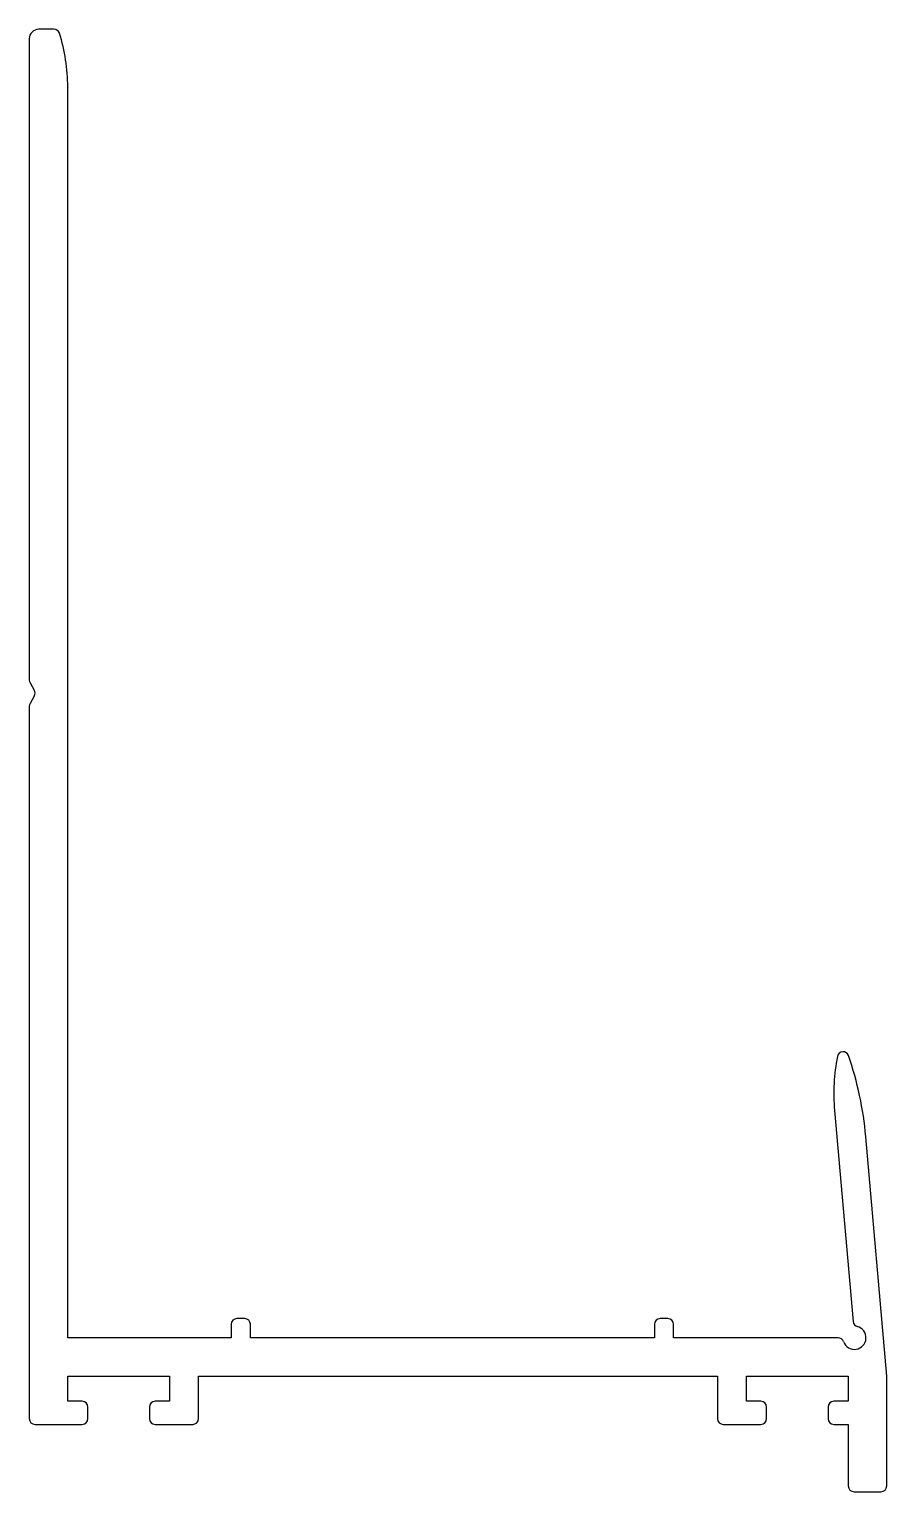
# Model space of a CAD drawing. Extents: x 3.4 to 48, y 2.4 to 78.4.
import ezdxf

# ---------------------------------------------------------------- set-up
doc = ezdxf.new("R2010")
doc.units = 0
doc.layers.get('0').update_dxf_attribs({"linetype": 'CONTINUOUS'})

msp = doc.modelspace()

# ---------------------------------------------------------------- linework, layer by layer
for p, q in [((4.703, 78.404), (3.92, 78.404)), ((3.42, 77.904), (3.42, 44.584)), ((5.42, 10.404), (5.42, 75.404)), ((3.46, 44.434), (3.68, 44.054)), ((3.68, 43.754), (3.46, 43.373)), ((3.42, 43.223), (3.42, 6.204)), ((45.286, 22.22), (46.246, 11.249)), ((48, 8.417), (46.911, 20.856)), ((14.62, 11.404), (14.22, 11.404)), ((36.62, 11.404), (36.22, 11.404)), ((13.92, 11.104), (13.92, 10.404)), ((14.92, 10.404), (14.92, 11.104)), ((35.92, 11.104), (35.92, 10.404)), ((36.92, 10.404), (36.92, 11.104)), ((13.92, 10.404), (5.42, 10.404)), ((35.92, 10.404), (14.92, 10.404)), ((45.472, 10.404), (36.92, 10.404)), ((5.42, 7.104), (5.42, 8.404)), ((5.42, 8.404), (10.72, 8.404)), ((10.72, 8.404), (10.72, 7.104)), ((12.22, 6.204), (12.22, 8.404)), ((12.22, 8.404), (39.201, 8.404)), ((39.201, 8.404), (39.201, 6.204)), ((40.701, 7.104), (40.701, 8.404)), ((40.701, 8.404), (46.001, 8.404)), ((46.001, 8.404), (46.001, 7.104)), ((48.001, 2.704), (48.001, 8.391)), ((6.17, 7.104), (5.42, 7.104)), ((10.72, 7.104), (9.97, 7.104)), ((41.451, 7.104), (40.701, 7.104)), ((46.001, 7.104), (45.251, 7.104)), ((6.47, 6.204), (6.47, 6.804)), ((9.67, 6.804), (9.67, 6.204)), ((41.751, 6.204), (41.751, 6.804)), ((44.951, 6.804), (44.951, 6.204)), ((3.72, 5.904), (6.17, 5.904)), ((9.97, 5.904), (11.92, 5.904)), ((39.501, 5.904), (41.451, 5.904)), ((45.251, 5.904), (46.001, 5.904)), ((46.001, 5.904), (46.001, 2.704)), ((46.301, 2.404), (47.701, 2.404))]:
    msp.add_line(p, q)
for centre, radius, start, end in [((3.92, 77.904), 0.5, 90, 180), ((4.703, 78.104), 0.3, 17.55829, 90), ((-3.83, 75.404), 9.25, 0, 17.55829), ((3.72, 44.584), 0.3, 180, 210), ((3.72, 43.223), 0.3, 150, 180), ((3.42, 43.904), 0.3, 330, 30), ((45.73, 24.971), 0.297, 19.13982, 168.82787), ((55.248, 23.091), 10, 168.82787, 185), ((29.478, 19.331), 17.5, 5, 19.13982), ((14.22, 11.104), 0.3, 90, 180), ((14.62, 11.104), 0.3, 0, 90), ((36.22, 11.104), 0.3, 90, 180), ((36.62, 11.104), 0.3, 0, 90), ((46.32, 10.404), 0.6, 199.47122, 75.52878), ((46.545, 11.275), 0.3, 185, 255.52878), ((45.472, 10.104), 0.3, 19.47122, 90), ((47.701, 8.391), 0.3, 0, 5), ((6.17, 6.804), 0.3, 0, 90), ((9.97, 6.804), 0.3, 90, 180), ((41.451, 6.804), 0.3, 0, 90), ((45.251, 6.804), 0.3, 90, 180), ((3.72, 6.204), 0.3, 180, 270), ((6.17, 6.204), 0.3, 270, 0), ((9.97, 6.204), 0.3, 180, 270), ((11.92, 6.204), 0.3, 270, 0), ((39.501, 6.204), 0.3, 180, 270), ((41.451, 6.204), 0.3, 270, 0), ((45.251, 6.204), 0.3, 180, 270), ((46.301, 2.704), 0.3, 180, 270), ((47.701, 2.704), 0.3, 270, 0)]:
    msp.add_arc(centre, radius, start, end)

doc.saveas('drawing.dxf')
